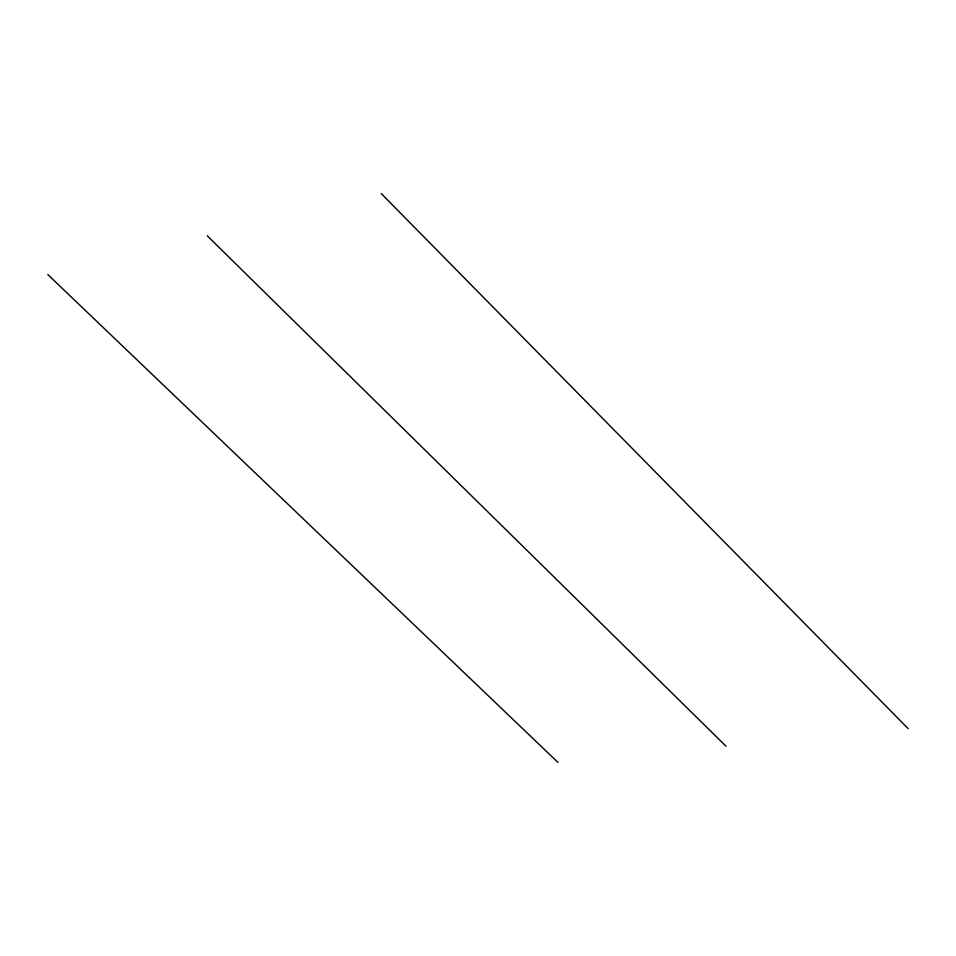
<?xml version="1.0" encoding="UTF-8"?>
<svg xmlns="http://www.w3.org/2000/svg" width="956" height="956" viewBox="0 0 956 956"><rect width="100%" height="100%" fill="white"/><g stroke="black" fill="none" stroke-linecap="round" stroke-linejoin="round"><path stroke-width="1.43" d="M47.8 274.551L557.969 762.41M207.285 235.833L726.034 746.23M381.265 193.59L908.2 728.687"/></g></svg>
